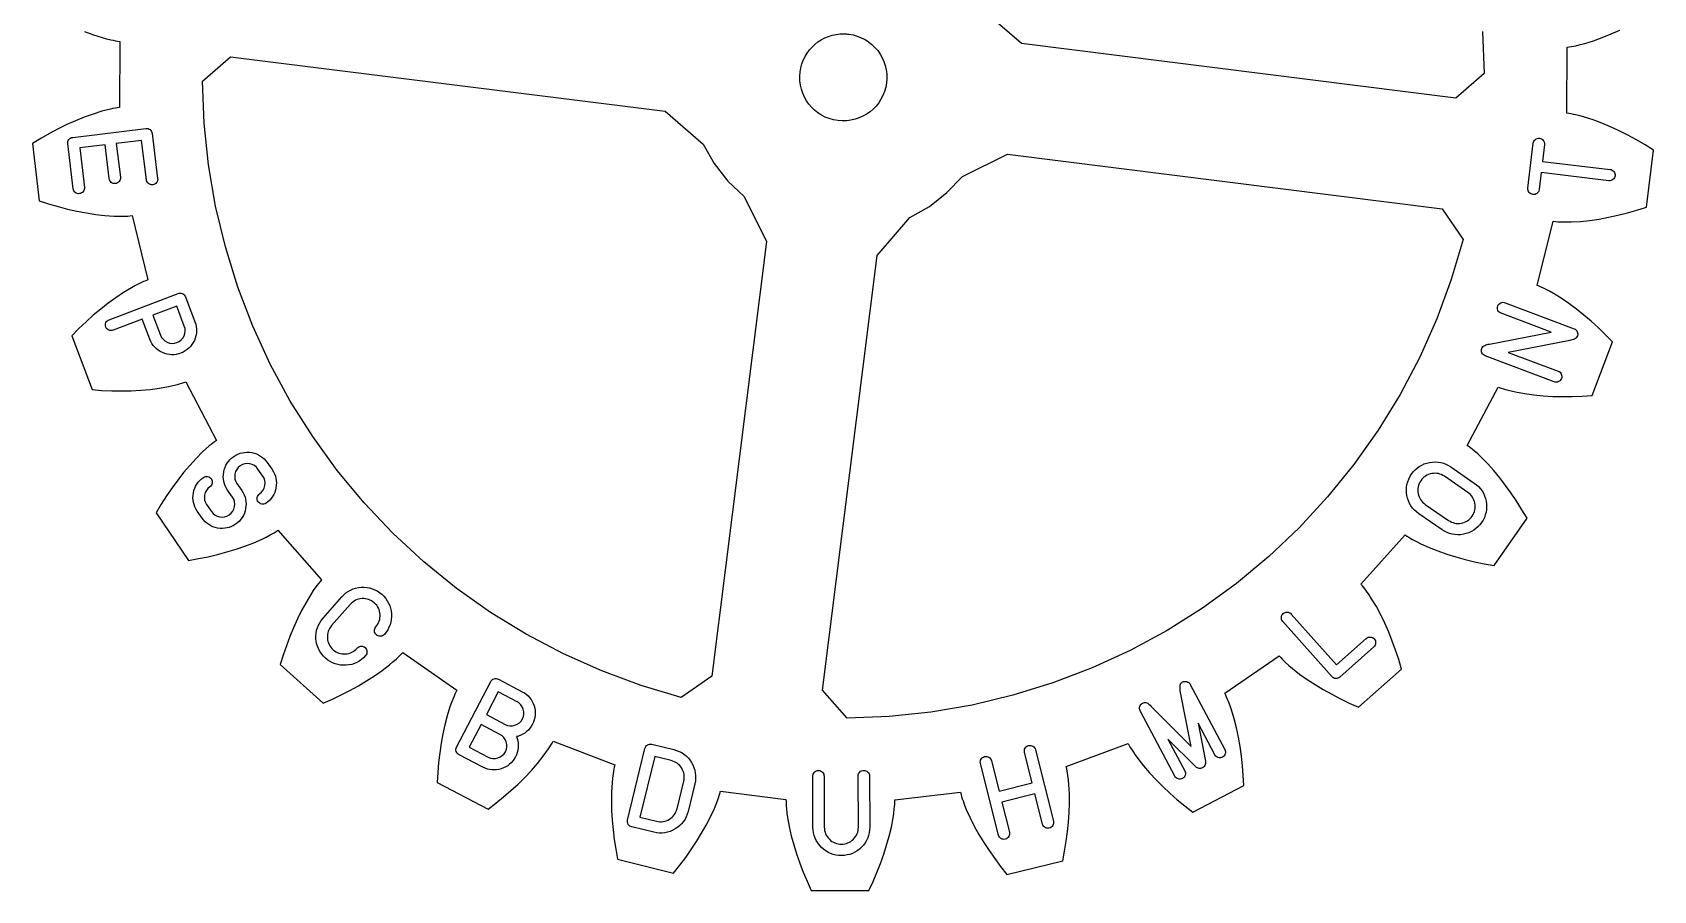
# Model space of a CAD drawing. Extents: x 6 to 255, y 30 to 363.
# Drawn here: x 171.8 to 254.9, y 279.6 to 323.5 of the extents above; entities that cross this region are included whole.
import ezdxf

# ---------------------------------------------------------------- set-up
doc = ezdxf.new("R2010")
doc.units = 0
doc.layers.add('Cut', color=7, linetype='CONTINUOUS')
doc.layers.add('Engrave', color=7, linetype='CONTINUOUS')

msp = doc.modelspace()

# ---------------------------------------------------------------- linework, layer by layer
at = {"layer": 'Cut', "color": 7}
for p, q in [((222.505455, 322.962722), (220.549168, 324.647526)), ((174.509243, 323.578764), (174.957051, 323.412808)), ((174.957051, 323.412808), (175.406664, 323.268952)), ((175.406664, 323.268952), (175.631695, 323.206267)), ((175.631695, 323.206267), (175.857629, 323.151249)), ((175.857629, 323.151249), (175.970821, 323.126897)), ((175.970821, 323.126897), (176.084013, 323.1048)), ((176.084013, 323.1048), (176.197656, 323.085405)), ((213.43339, 323.460127), (213.43339, 323.460136)), ((246.122494, 323.575128), (246.205472, 321.428533)), ((251.364596, 322.9664), (251.81511, 323.10665)), ((251.81511, 323.10665), (252.26427, 323.268998)), ((252.26427, 323.268998), (252.71208, 323.451638)), ((252.71208, 323.451638), (253.157634, 323.652317)), ((176.197656, 323.085405), (176.310848, 323.069612)), ((176.310848, 323.069612), (176.29732, 319.684217)), ((180.550371, 321.030343), (181.989851, 322.288533)), ((181.989851, 322.288533), (204.250389, 319.495704)), ((244.765991, 320.16989), (222.505455, 322.962722)), ((250.445076, 319.38889), (250.458607, 322.774735)), ((250.458607, 322.774735), (250.572251, 322.789628)), ((250.572251, 322.789628), (250.685894, 322.808123)), ((250.685894, 322.808123), (250.799086, 322.828857)), ((250.799086, 322.828857), (250.912279, 322.852757)), ((250.912279, 322.852757), (251.138662, 322.905971)), ((251.138662, 322.905971), (251.364596, 322.9664)), ((180.633799, 318.883298), (180.550371, 321.030343)), ((246.205472, 321.428533), (244.765991, 320.16989)), ((174.044298, 319.007303), (173.598294, 318.806623)), ((174.491655, 319.189492), (174.044298, 319.007303)), ((174.940817, 319.351838), (174.491655, 319.189492)), ((175.391331, 319.49209), (174.940817, 319.351838)), ((175.617264, 319.552517), (175.391331, 319.49209)), ((175.843649, 319.606184), (175.617264, 319.552517)), ((175.956841, 319.629634), (175.843649, 319.606184)), ((176.070484, 319.65083), (175.956841, 319.629634)), ((176.183676, 319.669324), (176.070484, 319.65083)), ((176.29732, 319.684217), (176.183676, 319.669324)), ((204.250389, 319.495704), (206.207126, 317.81135)), ((250.55872, 319.373097), (250.445076, 319.38889)), ((250.671911, 319.353702), (250.55872, 319.373097)), ((250.785102, 319.332067), (250.671911, 319.353702)), ((250.898296, 319.307262), (250.785102, 319.332067)), ((251.124228, 319.252245), (250.898296, 319.307262)), ((251.349712, 319.190012), (251.124228, 319.252245)), ((251.798873, 319.046153), (251.349712, 319.190012)), ((252.24668, 318.8802), (251.798873, 319.046153)), ((172.712598, 318.354304), (172.272907, 318.10402)), ((173.154544, 318.588355), (172.712598, 318.354304)), ((173.598294, 318.806623), (173.154544, 318.588355)), ((180.857026, 316.747075), (180.633799, 318.883298)), ((252.693137, 318.693949), (252.24668, 318.8802)), ((253.136886, 318.489663), (252.693137, 318.693949)), ((253.579283, 318.268238), (253.136886, 318.489663)), ((254.019425, 318.030581), (253.579283, 318.268238)), ((172.272907, 318.10402), (171.835471, 317.838852)), ((171.835471, 317.838852), (172.179557, 314.907579)), ((206.207126, 317.81135), (206.770831, 316.818325)), ((219.482634, 316.145481), (221.794282, 317.294542)), ((221.794282, 317.294542), (244.05482, 314.50171)), ((254.456861, 317.777138), (254.019425, 318.030581)), ((254.892041, 317.507913), (254.456861, 317.777138)), ((254.524956, 314.579344), (254.892041, 317.507913)), ((181.220053, 314.629344), (180.857026, 316.747075)), ((206.770831, 316.818325), (207.471631, 315.916845)), ((207.471631, 315.916845), (208.294191, 315.124949)), ((218.690289, 315.322921), (219.482634, 316.145481)), ((172.179557, 314.907579), (172.666148, 314.750643)), ((208.294191, 315.124949), (209.443249, 312.812852)), ((217.788809, 314.622123), (218.690289, 315.322921)), ((172.666148, 314.750643), (173.152289, 314.60904)), ((173.152289, 314.60904), (173.636174, 314.483671)), ((173.636174, 314.483671), (174.118707, 314.374537)), ((174.118707, 314.374537), (174.598534, 314.282089)), ((174.598534, 314.282089), (175.076556, 314.208582)), ((175.076556, 314.208582), (175.550972, 314.154467)), ((175.550972, 314.154467), (176.021779, 314.122449)), ((176.021779, 314.122449), (176.25583, 314.115684)), ((176.25583, 314.115684), (176.488077, 314.116607)), ((176.488077, 314.116607), (176.603975, 314.11977)), ((176.603975, 314.11977), (176.718971, 314.125173)), ((176.718971, 314.125173), (176.833516, 314.133739)), ((176.833516, 314.133739), (176.947611, 314.145469)), ((176.947611, 314.145469), (177.744916, 310.855228)), ((181.720173, 312.540022), (181.220053, 314.629344)), ((215.11143, 312.101679), (216.795784, 314.058416)), ((216.795784, 314.058416), (217.788809, 314.622123)), ((244.05482, 314.50171), (245.138939, 312.92649)), ((251.622545, 313.903799), (252.100567, 313.9737)), ((252.100567, 313.9737), (252.581746, 314.061636)), ((252.581746, 314.061636), (253.064731, 314.167164)), ((253.064731, 314.167164), (253.549968, 314.289374)), ((253.549968, 314.289374), (254.036562, 314.42692)), ((254.036562, 314.42692), (254.524956, 314.579344)), ((248.927576, 310.571605), (249.75059, 313.855534)), ((249.75059, 313.855534), (249.864684, 313.842904)), ((249.864684, 313.842904), (249.979228, 313.833437)), ((249.979228, 313.833437), (250.094675, 313.827134)), ((250.094675, 313.827134), (250.210122, 313.82307)), ((250.210122, 313.82307), (250.442819, 313.820368)), ((250.442819, 313.820368), (250.67642, 313.825333)), ((250.67642, 313.825333), (251.147679, 313.853742)), ((251.147679, 313.853742), (251.622545, 313.903799)), ((182.356484, 310.488131), (181.720173, 312.540022)), ((209.443249, 312.812852), (206.65042, 290.552316)), ((245.138939, 312.92649), (244.527882, 310.866933)), ((212.3186, 289.841143), (215.11143, 312.101679)), ((177.322813, 310.670783), (177.11582, 310.564804)), ((177.426986, 310.720838), (177.322813, 310.670783)), ((177.532061, 310.768642), (177.426986, 310.720838)), ((177.638037, 310.813288), (177.532061, 310.768642)), ((177.744916, 310.855228), (177.638037, 310.813288)), ((244.527882, 310.866933), (243.783338, 308.85202)), ((176.109717, 309.942473), (175.71873, 309.658365)), ((176.507017, 310.207641), (176.109717, 309.942473)), ((176.911082, 310.452064), (176.507017, 310.207641)), ((177.11582, 310.564804), (176.911082, 310.452064)), ((183.125379, 308.482238), (182.356484, 310.488131)), ((249.034005, 310.529215), (248.927576, 310.571605)), ((249.13953, 310.483217), (249.034005, 310.529215)), ((249.244155, 310.434512), (249.13953, 310.483217)), ((249.347877, 310.384004), (249.244155, 310.434512)), ((249.553967, 310.276222), (249.347877, 310.384004)), ((249.757804, 310.162128), (249.553967, 310.276222)), ((250.160063, 309.915), (249.757804, 310.162128)), ((250.555109, 309.646225), (250.160063, 309.915)), ((174.955246, 309.03919), (174.582298, 308.705927)), ((175.334057, 309.35712), (174.955246, 309.03919)), ((175.71873, 309.658365), (175.334057, 309.35712)), ((250.94384, 309.358961), (250.555109, 309.646225)), ((251.326259, 309.054559), (250.94384, 309.358961)), ((251.702364, 308.733471), (251.326259, 309.054559)), ((174.215212, 308.357783), (173.853989, 307.995658)), ((174.582298, 308.705927), (174.215212, 308.357783)), ((184.023701, 306.530912), (183.125379, 308.482238)), ((243.783338, 308.85202), (242.908917, 306.889873)), ((252.073058, 308.397051), (251.702364, 308.733471)), ((252.436986, 308.0462), (252.073058, 308.397051)), ((173.853989, 307.995658), (174.889405, 305.231693)), ((251.737538, 304.925974), (252.795505, 307.681369)), ((252.795505, 307.681369), (252.436986, 308.0462)), ((185.048294, 304.64227), (184.023701, 306.530912)), ((242.908917, 306.889873), (241.907773, 304.988603)), ((174.889405, 305.231693), (175.399897, 305.196066)), ((175.399897, 305.196066), (175.905429, 305.17487)), ((175.905429, 305.17487), (176.405549, 305.168567)), ((176.405549, 305.168567), (176.899807, 305.178033)), ((176.899807, 305.178033), (177.388202, 305.203739)), ((177.388202, 305.203739), (177.869382, 305.246131)), ((177.869382, 305.246131), (178.343346, 305.307461)), ((178.343346, 305.307461), (178.808291, 305.389086)), ((178.808291, 305.389086), (179.03693, 305.438692)), ((179.03693, 305.438692), (179.261962, 305.494612)), ((179.261962, 305.494612), (179.373801, 305.525727)), ((179.373801, 305.525727), (179.484288, 305.558648)), ((179.484288, 305.558648), (179.593872, 305.594275)), ((179.593872, 305.594275), (179.701653, 305.633058)), ((179.701653, 305.633058), (181.262893, 302.629179)), ((241.907773, 304.988603), (240.784418, 303.157684)), ((245.343757, 302.373914), (246.929351, 305.365615)), ((246.929351, 305.365615), (247.03668, 305.325931)), ((247.03668, 305.325931), (247.145814, 305.289404)), ((247.145814, 305.289404), (247.256299, 305.25513)), ((247.256299, 305.25513), (247.367237, 305.223562)), ((247.367237, 305.223562), (247.592719, 305.165839)), ((247.592719, 305.165839), (247.820907, 305.113977)), ((247.820907, 305.113977), (248.284951, 305.028745)), ((248.284951, 305.028745), (248.758014, 304.963806)), ((248.758014, 304.963806), (249.239192, 304.917357)), ((249.239192, 304.917357), (249.727136, 304.888045)), ((249.727136, 304.888045), (250.221395, 304.874976)), ((250.221395, 304.874976), (250.721514, 304.876823)), ((250.721514, 304.876823), (251.227048, 304.893956)), ((251.227048, 304.893956), (251.737538, 304.925974)), ((186.193745, 302.824882), (185.048294, 304.64227)), ((240.784418, 303.157684), (239.543814, 301.403882)), ((180.897161, 302.34913), (180.721735, 302.196705)), ((180.986903, 302.422637), (180.897161, 302.34913)), ((181.077096, 302.493889), (180.986903, 302.422637)), ((181.169093, 302.562887), (181.077096, 302.493889)), ((181.262893, 302.629179), (181.169093, 302.562887)), ((187.455545, 301.08641), (186.193745, 302.824882)), ((245.437107, 302.307171), (245.343757, 302.373914)), ((180.216203, 301.704249), (179.893763, 301.352046)), ((180.549918, 302.037965), (180.216203, 301.704249)), ((180.721735, 302.196705), (180.549918, 302.037965)), ((245.528652, 302.237273), (245.437107, 302.307171)), ((245.618394, 302.165118), (245.528652, 302.237273)), ((245.707235, 302.090708), (245.618394, 302.165118)), ((245.881758, 301.93693), (245.707235, 302.090708)), ((246.052223, 301.777288), (245.881758, 301.93693)), ((246.38323, 301.440868), (246.052223, 301.777288)), ((179.582146, 300.982255), (179.280902, 300.597581)), ((179.893763, 301.352046), (179.582146, 300.982255)), ((188.828733, 299.434074), (187.455545, 301.08641)), ((239.543814, 301.403882), (238.190918, 299.734862)), ((246.702965, 301.085958), (246.38323, 301.440868)), ((247.011424, 300.713912), (246.702965, 301.085958)), ((247.309963, 300.326534), (247.011424, 300.713912)), ((178.989127, 300.198028), (178.706372, 299.785395)), ((179.280902, 300.597581), (178.989127, 300.198028)), ((247.59813, 299.925173), (247.309963, 300.326534)), ((247.877729, 299.509836), (247.59813, 299.925173)), ((178.433538, 299.359684), (178.169724, 298.921345)), ((178.706372, 299.785395), (178.433538, 299.359684)), ((190.306546, 297.875088), (188.828733, 299.434074)), ((238.190918, 299.734862), (236.732045, 298.157837)), ((248.146954, 299.081869), (247.877729, 299.509836)), ((248.407612, 298.641727), (248.146954, 299.081869)), ((178.169724, 298.921345), (179.83649, 296.485682)), ((246.721455, 296.219595), (248.407612, 298.641727)), ((182.726274, 297.213088), (183.171377, 297.385809)), ((183.171377, 297.385809), (183.603401, 297.576116)), ((183.603401, 297.576116), (183.813551, 297.678936)), ((183.813551, 297.678936), (184.019191, 297.787617)), ((184.019191, 297.787617), (184.119756, 297.843988)), ((184.119756, 297.843988), (184.21942, 297.902614)), ((184.21942, 297.902614), (184.316828, 297.963494)), ((184.316828, 297.963494), (184.412432, 298.027064)), ((184.412432, 298.027064), (186.647415, 295.484072)), ((191.88357, 296.416216), (190.306546, 297.875088)), ((236.732045, 298.157837), (235.173059, 296.680025)), ((239.90241, 295.271667), (242.157687, 297.797071)), ((242.157687, 297.797071), (242.252841, 297.732582)), ((242.252841, 297.732582), (242.349798, 297.671252)), ((242.349798, 297.671252), (242.448561, 297.612175)), ((242.448561, 297.612175), (242.549124, 297.554452)), ((242.549124, 297.554452), (242.753863, 297.444415)), ((242.753863, 297.444415), (242.963111, 297.339792)), ((179.83649, 296.485682), (180.340218, 296.57317)), ((180.340218, 296.57317), (180.83628, 296.673734)), ((180.83628, 296.673734), (181.323322, 296.787378)), ((181.323322, 296.787378), (181.800894, 296.914549)), ((181.800894, 296.914549), (182.269447, 297.056605)), ((182.269447, 297.056605), (182.726274, 297.213088)), ((235.173059, 296.680025), (233.520723, 295.306835)), ((242.963111, 297.339792), (243.393784, 297.145878)), ((243.393784, 297.145878), (243.837532, 296.969548)), ((243.837532, 296.969548), (244.293458, 296.809456)), ((244.293458, 296.809456), (244.760206, 296.664246)), ((244.760206, 296.664246), (245.236877, 296.533015)), ((245.236877, 296.533015), (245.723018, 296.415312)), ((193.552592, 295.063772), (191.88357, 296.416216)), ((245.723018, 296.415312), (246.218177, 296.310689)), ((246.218177, 296.310689), (246.721455, 296.219595)), ((186.225311, 294.934345), (186.096786, 294.739078)), ((186.359248, 295.124653), (186.225311, 294.934345)), ((186.428697, 295.217101), (186.359248, 295.124653)), ((186.499498, 295.308195), (186.428697, 295.217101)), ((186.572554, 295.397487), (186.499498, 295.308195)), ((186.647415, 295.484072), (186.572554, 295.397487)), ((195.306394, 293.823166), (193.552592, 295.063772)), ((233.520723, 295.306835), (231.782252, 294.045036)), ((239.977271, 295.184631), (239.90241, 295.271667)), ((240.048975, 295.094887), (239.977271, 295.184631)), ((240.119324, 295.003342), (240.048975, 295.094887)), ((240.187872, 294.909992), (240.119324, 295.003342)), ((240.320456, 294.719234), (240.187872, 294.909992)), ((185.852363, 294.335464), (185.623724, 293.916065)), ((186.096786, 294.739078), (185.852363, 294.335464)), ((231.782252, 294.045036), (229.964864, 292.899585)), ((240.447627, 294.523064), (240.320456, 294.719234)), ((240.688893, 294.117196), (240.447627, 294.523064)), ((240.913925, 293.695994), (240.688893, 294.117196)), ((185.409515, 293.482689), (185.209287, 293.037135)), ((185.623724, 293.916065), (185.409515, 293.482689)), ((197.137313, 292.69936), (195.306394, 293.823166)), ((241.124526, 293.261265), (240.913925, 293.695994)), ((241.321598, 292.813455), (241.124526, 293.261265)), ((185.021234, 292.579406), (184.84626, 292.110855)), ((185.209287, 293.037135), (185.021234, 292.579406)), ((199.03813, 291.698219), (197.137313, 292.69936)), ((229.964864, 292.899585), (228.076221, 291.875442)), ((241.505591, 292.354825), (241.321598, 292.813455)), ((184.68301, 291.63238), (184.531486, 291.143986)), ((184.84626, 292.110855), (184.68301, 291.63238)), ((190.5663, 291.521891), (190.649278, 291.602614)), ((190.649278, 291.602614), (190.72955, 291.68469)), ((190.72955, 291.68469), (190.807116, 291.769472)), ((190.807116, 291.769472), (193.585511, 289.835283)), ((201.00073, 290.823798), (199.03813, 291.698219)), ((228.076221, 291.875442), (226.124896, 290.976671)), ((232.920118, 289.678348), (235.713847, 291.590439)), ((235.713847, 291.590439), (235.790511, 291.505657)), ((241.676958, 291.884468), (241.505591, 292.354825)), ((241.836598, 291.40464), (241.676958, 291.884468)), ((184.531486, 291.143986), (186.732646, 289.177776)), ((189.364478, 290.575316), (189.755465, 290.849502)), ((189.755465, 290.849502), (190.129315, 291.13812)), ((190.129315, 291.13812), (190.308348, 291.288294)), ((190.308348, 291.288294), (190.482421, 291.442522)), ((190.482421, 291.442522), (190.5663, 291.521891)), ((203.015641, 290.079254), (201.00073, 290.823798)), ((226.124896, 290.976671), (224.119003, 290.207776)), ((235.790511, 291.505657), (235.870331, 291.422228)), ((235.870331, 291.422228), (235.951957, 291.341055)), ((235.951957, 291.341055), (236.035836, 291.261235)), ((236.035836, 291.261235), (236.208104, 291.105202)), ((236.208104, 291.105202), (236.386236, 290.953677)), ((236.386236, 290.953677), (236.75783, 290.662354)), ((239.767119, 288.966724), (241.984066, 290.914893)), ((241.984066, 290.914893), (241.836598, 291.40464)), ((188.104031, 289.826263), (188.537408, 290.064373)), ((188.537408, 290.064373), (188.958159, 290.313757)), ((188.958159, 290.313757), (189.364478, 290.575316)), ((205.075198, 289.468195), (203.015641, 290.079254)), ((206.65042, 290.552316), (205.075198, 289.468195)), ((224.119003, 290.207776), (222.067111, 289.571914)), ((236.75783, 290.662354), (237.146561, 290.385461)), ((237.146561, 290.385461), (237.551079, 290.120743)), ((237.551079, 290.120743), (237.969122, 289.867302)), ((186.732646, 289.177776), (187.201199, 289.383418)), ((187.201199, 289.383418), (187.658477, 289.599428)), ((187.658477, 289.599428), (188.104031, 289.826263)), ((193.307266, 289.200775), (193.228798, 288.980252)), ((193.392047, 289.416788), (193.307266, 289.200775)), ((193.436693, 289.523666), (193.392047, 289.416788)), ((193.484044, 289.629192), (193.436693, 289.523666)), ((193.533199, 289.732914), (193.484044, 289.629192)), ((193.585511, 289.835283), (193.533199, 289.732914)), ((213.576793, 288.401661), (212.3186, 289.841143)), ((219.97779, 289.071343), (217.860509, 288.708318)), ((222.067111, 289.571914), (219.97779, 289.071343)), ((232.971527, 289.575979), (232.920118, 289.678348)), ((233.019782, 289.471806), (232.971527, 289.575979)), ((233.06578, 289.365828), (233.019782, 289.471806)), ((233.109973, 289.25895), (233.06578, 289.365828)), ((233.192952, 289.041586), (233.109973, 289.25895)), ((233.269616, 288.820613), (233.192952, 289.041586)), ((237.969122, 289.867302), (238.400697, 289.626036)), ((238.400697, 289.626036), (238.844896, 289.395592)), ((238.844896, 289.395592), (239.300371, 289.175972)), ((239.300371, 289.175972), (239.767119, 288.966724)), ((193.088097, 288.529739), (192.966787, 288.067951)), ((193.228798, 288.980252), (193.088097, 288.529739)), ((215.723838, 288.48509), (213.576793, 288.401661)), ((217.860509, 288.708318), (215.723838, 288.48509)), ((233.406709, 288.369197), (233.269616, 288.820613)), ((233.52441, 287.906506), (233.406709, 288.369197)), ((192.862614, 287.595791), (192.774676, 287.115062)), ((192.966787, 288.067951), (192.862614, 287.595791)), ((233.624975, 287.433443), (233.52441, 287.906506)), ((233.709307, 286.952264), (233.624975, 287.433443)), ((192.701619, 286.625765), (192.643445, 286.129251)), ((192.774676, 287.115062), (192.701619, 286.625765)), ((198.006321, 286.448535), (198.144318, 286.637489)), ((198.144318, 286.637489), (198.275999, 286.828697)), ((198.275999, 286.828697), (198.338682, 286.926107)), ((198.338682, 286.926107), (198.400014, 287.023964)), ((198.400014, 287.023964), (198.458188, 287.123177)), ((198.458188, 287.123177), (198.513206, 287.223743)), ((198.513206, 287.223743), (201.673569, 286.010646)), ((224.801394, 285.918654), (227.971679, 287.106495)), ((227.971679, 287.106495), (228.025793, 287.005479)), ((228.025793, 287.005479), (228.083517, 286.905816)), ((228.083517, 286.905816), (228.143496, 286.807504)), ((228.143496, 286.807504), (228.205729, 286.709646)), ((228.205729, 286.709646), (228.335607, 286.517083)), ((233.778303, 286.462064), (233.709307, 286.952264)), ((192.643445, 286.129251), (192.599701, 285.625072)), ((197.066058, 285.368022), (197.397968, 285.719323)), ((197.397968, 285.719323), (197.712291, 286.079194)), ((197.712291, 286.079194), (198.006321, 286.448535)), ((201.624416, 285.786517), (201.60412, 285.672873)), ((201.647413, 285.899258), (201.624416, 285.786517)), ((201.673569, 286.010646), (201.647413, 285.899258)), ((224.826647, 285.806814), (224.801394, 285.918654)), ((224.848743, 285.694073), (224.826647, 285.806814)), ((228.335607, 286.517083), (228.4727, 286.327228)), ((228.4727, 286.327228), (228.763571, 285.955631)), ((228.763571, 285.955631), (229.074288, 285.593056)), ((233.83242, 285.965102), (233.778303, 286.462064)), ((233.872103, 285.460921), (233.83242, 285.965102)), ((192.599701, 285.625072), (192.569486, 285.114579)), ((192.569486, 285.114579), (195.177418, 283.732373)), ((196.353985, 284.690673), (196.717913, 285.02529)), ((196.717913, 285.02529), (197.066058, 285.368022)), ((201.531961, 285.095188), (201.503549, 284.624381)), ((201.555411, 285.328338), (201.531961, 285.095188)), ((201.585626, 285.558329), (201.555411, 285.328338)), ((201.60412, 285.672873), (201.585626, 285.558329)), ((224.868577, 285.579979), (224.848743, 285.694073)), ((224.885709, 285.465885), (224.868577, 285.579979)), ((224.914571, 285.234991), (224.885709, 285.465885)), ((224.935767, 285.002293), (224.914571, 285.234991)), ((224.96102, 284.531034), (224.935767, 285.002293)), ((229.074288, 285.593056), (229.403492, 285.239499)), ((229.403492, 285.239499), (229.749383, 284.893608)), ((229.749383, 284.893608), (230.111055, 284.555836)), ((231.279506, 283.588516), (233.898261, 284.949978)), ((233.898261, 284.949978), (233.872103, 285.460921)), ((195.582836, 284.04399), (195.975626, 284.363273)), ((195.975626, 284.363273), (196.353985, 284.690673)), ((201.503549, 284.624381), (201.495884, 284.146809)), ((201.495884, 284.146809), (201.507613, 283.663374)), ((206.865529, 283.997087), (206.947155, 284.214453)), ((206.947155, 284.214453), (206.985486, 284.323585)), ((206.985486, 284.323585), (207.020663, 284.433622)), ((207.020663, 284.433622), (207.053581, 284.543657)), ((207.053581, 284.543657), (207.083346, 284.654595)), ((207.083346, 284.654595), (210.442135, 284.23294)), ((210.442135, 284.23294), (210.44352, 284.118396)), ((210.44352, 284.118396), (210.448022, 284.003399)), ((216.011569, 283.981308), (216.016971, 284.096305)), ((216.016971, 284.096305), (216.018819, 284.21085)), ((216.018819, 284.21085), (219.381214, 284.605445)), ((219.381214, 284.605445), (219.410076, 284.494507)), ((219.410076, 284.494507), (219.442094, 284.38402)), ((219.442094, 284.38402), (219.476368, 284.273985)), ((219.476368, 284.273985), (219.513798, 284.1644)), ((219.513798, 284.1644), (219.593618, 283.946134)), ((224.964622, 284.053462), (224.96102, 284.531034)), ((230.111055, 284.555836), (230.486711, 284.226181)), ((230.486711, 284.226181), (230.876344, 283.90374)), ((195.177418, 283.732373), (195.582836, 284.04399)), ((201.507613, 283.663374), (201.537378, 283.17543)), ((206.360899, 282.926946), (206.579618, 283.351756)), ((206.579618, 283.351756), (206.776238, 283.780624)), ((206.776238, 283.780624), (206.865529, 283.997087)), ((210.448022, 284.003399), (210.455688, 283.888404)), ((210.455688, 283.888404), (210.465155, 283.772957)), ((210.465155, 283.772957), (210.49086, 283.542063)), ((210.49086, 283.542063), (210.523781, 283.310266)), ((210.523781, 283.310266), (210.608563, 282.846225)), ((215.841561, 282.825485), (215.92995, 283.288626)), ((215.92995, 283.288626), (215.965126, 283.520423)), ((215.965126, 283.520423), (215.992635, 283.750865)), ((215.992635, 283.750865), (216.003002, 283.866312)), ((216.003002, 283.866312), (216.011569, 283.981308)), ((219.593618, 283.946134), (219.681106, 283.729218)), ((219.681106, 283.729218), (219.87502, 283.298547)), ((219.87502, 283.298547), (220.09013, 282.872386)), ((224.915457, 283.082533), (224.948828, 283.570027)), ((224.948828, 283.570027), (224.964622, 284.053462)), ((230.876344, 283.90374), (231.279506, 283.588516)), ((201.537378, 283.17543), (201.583826, 282.682974)), ((201.583826, 282.682974), (201.646059, 282.186915)), ((205.865739, 282.090407), (206.122339, 282.506647)), ((206.122339, 282.506647), (206.360899, 282.926946)), ((210.608563, 282.846225), (210.715442, 282.380827)), ((215.731073, 282.36054), (215.841561, 282.825485)), ((220.09013, 282.872386), (220.325084, 282.449831)), ((220.325084, 282.449831), (220.578074, 282.031786)), ((224.798657, 282.094921), (224.864949, 282.59053)), ((224.864949, 282.59053), (224.915457, 283.082533)), ((201.646059, 282.186915), (201.724076, 281.687244)), ((201.724076, 281.687244), (201.816976, 281.183968)), ((205.303387, 281.270101), (205.592905, 281.678224)), ((205.592905, 281.678224), (205.865739, 282.090407)), ((210.715442, 282.380827), (210.842613, 281.91453)), ((210.842613, 281.91453), (210.988275, 281.44778)), ((215.450574, 281.429748), (215.600295, 281.895596)), ((215.600295, 281.895596), (215.731073, 282.36054)), ((220.578074, 282.031786), (220.848202, 281.617349)), ((220.848202, 281.617349), (221.134116, 281.206972)), ((224.619624, 281.093327), (224.716581, 281.595702)), ((224.716581, 281.595702), (224.798657, 282.094921)), ((201.816976, 281.183968), (204.679701, 280.466481)), ((204.679701, 280.466481), (204.998986, 280.866036)), ((204.998986, 280.866036), (205.303387, 281.270101)), ((210.988275, 281.44778), (211.151074, 280.980582)), ((211.151074, 280.980582), (211.330557, 280.513831)), ((215.101076, 280.498506), (215.284169, 280.964351)), ((215.284169, 280.964351), (215.450574, 281.429748)), ((221.134116, 281.206972), (221.435359, 280.800651)), ((221.435359, 280.800651), (221.751485, 280.39839)), ((221.751485, 280.39839), (224.619624, 281.093327)), ((211.330557, 280.513831), (211.525824, 280.047084)), ((211.525824, 280.047084), (211.736425, 279.580786)), ((214.687993, 279.569518), (214.9022, 280.034012)), ((214.9022, 280.034012), (215.101076, 280.498506)), ((211.736425, 279.580786), (214.687993, 279.569518))]:
    msp.add_line(p, q, dxfattribs=at)
for points in [[(211.163684, 321.506998), (211.306401, 322.644316), (212.287506, 323.488577), (213.43339, 323.460127)], [(213.43339, 323.460136), (213.50773, 323.458279), (213.581931, 323.452708), (213.655716, 323.443442)], [(213.655716, 323.443442), (214.878581, 323.289978), (215.745534, 322.174286), (215.592159, 320.951409)], [(213.100126, 319.014965), (211.877261, 319.168431), (211.01031, 320.284122), (211.163684, 321.506998)], [(215.592159, 320.951409), (215.438695, 319.728543), (214.323003, 318.861591), (213.100126, 319.014965)]]:
    msp.add_open_spline(points, degree=3, dxfattribs=at)
at = {"layer": 'Engrave', "color": 5}
for p, q in [((173.898104, 318.157453), (177.6497, 318.610396)), ((177.973127, 318.356653), (178.25186, 316.047981)), ((173.923097, 315.525354), (173.644361, 317.834027)), ((175.555002, 317.771916), (174.256371, 317.615126)), ((174.256371, 317.615126), (174.500264, 315.595035)), ((175.764052, 316.040408), (175.555002, 317.771916)), ((177.4308, 317.998386), (176.132169, 317.841599)), ((176.132169, 317.841599), (176.341222, 316.110094)), ((177.674693, 315.978297), (177.4308, 317.998386)), ((248.449816, 315.550305), (248.723737, 317.859556)), ((249.301047, 317.791074), (249.198325, 316.925106)), ((249.198325, 316.925106), (249.19832, 316.925103)), ((249.19832, 316.925103), (252.662195, 316.514224)), ((249.129838, 316.347791), (249.027119, 315.481823)), ((252.593713, 315.936909), (249.129838, 316.347791)), ((175.7636, 308.815878), (179.296319, 310.157334)), ((179.671257, 309.98876), (180.161403, 308.697961)), ((179.23094, 309.51064), (178.008102, 309.046222)), ((178.008102, 309.046222), (178.395069, 308.027171)), ((179.617907, 308.491592), (179.23094, 309.51064)), ((249.639619, 308.179045), (247.079748, 309.142853)), ((247.284599, 309.686934), (250.821081, 308.355427)), ((177.464582, 308.83991), (175.969961, 308.272387)), ((177.851546, 307.820862), (177.464582, 308.83991)), ((179.617944, 308.49151), (179.617907, 308.491592)), ((246.48569, 307.565037), (249.639619, 308.179045)), ((177.851543, 307.82086), (177.851546, 307.820862)), ((246.244059, 307.500727), (246.244051, 307.500717)), ((250.595749, 307.756942), (247.441823, 307.142936)), ((249.79685, 305.63506), (246.260366, 306.966568)), ((247.441823, 307.142936), (250.00169, 306.179128)), ((183.639068, 300.802443), (183.391309, 301.161228)), ((183.869695, 301.491574), (184.117453, 301.132786)), ((245.376237, 299.96968), (244.178576, 300.793077)), ((244.507935, 301.272142), (245.705595, 300.448745)), ((182.084321, 299.728822), (181.836562, 300.087608)), ((182.314945, 300.417956), (182.562703, 300.059165)), ((180.529571, 298.655201), (180.281812, 299.013987)), ((180.760198, 299.344332), (181.007956, 298.985544)), ((183.802869, 299.414238), (183.802869, 299.414238)), ((243.190503, 299.355884), (244.388163, 298.53249)), ((244.058805, 298.053425), (242.861144, 298.876819)), ((186.725041, 293.524666), (187.685119, 294.61582)), ((188.121581, 294.231788), (187.161503, 293.140633)), ((238.409879, 290.530789), (235.894417, 293.350731)), ((236.328262, 293.737729), (236.328246, 293.737721)), ((236.328246, 293.737721), (238.650211, 291.134698)), ((238.650211, 291.134698), (240.168641, 292.489179)), ((188.470891, 291.98854), (188.470891, 291.988542)), ((240.555645, 292.055344), (238.820295, 290.507368)), ((193.5681, 286.921941), (195.314829, 290.272846)), ((195.706955, 290.396243), (196.931325, 289.758015)), ((231.156343, 290.134842), (232.928252, 286.797185)), ((231.156428, 290.134832), (231.156343, 290.134842)), ((195.696001, 289.746357), (195.091362, 288.586429)), ((196.662606, 289.242493), (195.696001, 289.746357)), ((196.662606, 289.242493), (196.662606, 289.242493)), ((231.197546, 286.957787), (230.64452, 289.79725)), ((195.091362, 288.586429), (196.057969, 288.082565)), ((230.36091, 285.434178), (228.589003, 288.771839)), ((229.15541, 289.006707), (231.197546, 286.957787)), ((194.822635, 288.070905), (194.217999, 286.910977)), ((195.789243, 287.56704), (194.822635, 288.070905)), ((195.789243, 287.56704), (195.789243, 287.56704)), ((232.414754, 286.524571), (231.551969, 288.149753)), ((231.551969, 288.149753), (231.928527, 286.200621)), ((194.217999, 286.910977), (195.184606, 286.407112)), ((202.32911, 283.181722), (203.218923, 286.854305)), ((203.569874, 287.068364), (204.699901, 286.794576)), ((223.052052, 285.093527), (222.663385, 286.644303)), ((223.227304, 286.785635), (224.145972, 283.120164)), ((231.415156, 285.92802), (230.011626, 287.33195)), ((230.011626, 287.33195), (230.874408, 285.706768)), ((194.915877, 285.891587), (193.69151, 286.529815)), ((194.915866, 285.891585), (194.915877, 285.891587)), ((203.715487, 286.434904), (202.96257, 283.327335)), ((204.563006, 286.229563), (203.715487, 286.434904)), ((221.326379, 282.413496), (220.407711, 286.078968)), ((220.971631, 286.220303), (221.360296, 284.669524)), ((231.420289, 285.930746), (231.415156, 285.92802)), ((231.928527, 286.200621), (231.923394, 286.197895)), ((204.862951, 283.764173), (205.205184, 285.176704)), ((205.770196, 285.039809), (205.427963, 283.627278)), ((211.814568, 285.427725), (211.81455, 285.42772)), ((211.825548, 282.811628), (211.814568, 285.427725)), ((212.395916, 285.430159), (212.406896, 282.814062)), ((214.150958, 282.821375), (214.139978, 285.43747)), ((214.721342, 285.439912), (214.732322, 282.823815)), ((221.360296, 284.669524), (223.052052, 285.093527)), ((223.193387, 284.529607), (221.501631, 284.105607)), ((221.501631, 284.105607), (221.890298, 282.554832)), ((223.582052, 282.978832), (223.193387, 284.529607)), ((202.96257, 283.327335), (203.810089, 283.121995)), ((203.673196, 282.556983), (202.543171, 282.830768))]:
    msp.add_line(p, q, dxfattribs=at)
for points in [[(173.703313, 318.049024), (173.754295, 318.111787), (173.819225, 318.14793), (173.898104, 318.157453)], [(177.6497, 318.610396), (177.72858, 318.619921), (177.799284, 318.600154), (177.861814, 318.551095)], [(177.861814, 318.551095), (177.926498, 318.500348), (177.963602, 318.435534), (177.973127, 318.356653)], [(248.834301, 318.051342), (248.896956, 318.102454), (248.967733, 318.123331), (249.046632, 318.113972)], [(249.046632, 318.113972), (249.125532, 318.104605), (249.190424, 318.067636), (249.241307, 318.003064)], [(173.644361, 317.834027), (173.634836, 317.912906), (173.654487, 317.984572), (173.703313, 318.049024)], [(248.723737, 317.859556), (248.733103, 317.938455), (248.769958, 318.002384), (248.834301, 318.051342)], [(249.241307, 318.003064), (249.290495, 317.940638), (249.310408, 317.869975), (249.301047, 317.791074)], [(252.662195, 316.514224), (252.741095, 316.504858), (252.805987, 316.467888), (252.85687, 316.403316)], [(175.872132, 315.848503), (175.809602, 315.897561), (175.773575, 315.961529), (175.764052, 316.040408)], [(176.087479, 315.786668), (176.008599, 315.777143), (175.936817, 315.797754), (175.872132, 315.848503)], [(176.279034, 315.897631), (176.23021, 315.833179), (176.166358, 315.796191), (176.087479, 315.786668)], [(176.341222, 316.110094), (176.350747, 316.031213), (176.330018, 315.960392), (176.279034, 315.897631)], [(177.78277, 315.786392), (177.720242, 315.83545), (177.684216, 315.899418), (177.674693, 315.978297)], [(177.998117, 315.724554), (177.919238, 315.715029), (177.847455, 315.735642), (177.78277, 315.786392)], [(178.189675, 315.83552), (178.140851, 315.771066), (178.076998, 315.734077), (177.998117, 315.724554)], [(178.25186, 316.047981), (178.261385, 315.969101), (178.240657, 315.898281), (178.189675, 315.83552)], [(252.808589, 315.99631), (252.744237, 315.947352), (252.672611, 315.927551), (252.593713, 315.936909)], [(252.91661, 316.191327), (252.907244, 316.112426), (252.871237, 316.047421), (252.808589, 315.99631)], [(252.85687, 316.403316), (252.906056, 316.340888), (252.925969, 316.270225), (252.91661, 316.191327)], [(174.031174, 315.33345), (173.968646, 315.382505), (173.93262, 315.446473), (173.923097, 315.525354)], [(174.246524, 315.271611), (174.167644, 315.262086), (174.095861, 315.282699), (174.031174, 315.33345)], [(174.438079, 315.382575), (174.389255, 315.318122), (174.325403, 315.281134), (174.246524, 315.271611)], [(174.500264, 315.595035), (174.509789, 315.516158), (174.489061, 315.445337), (174.438079, 315.382575)], [(248.512094, 315.335085), (248.461209, 315.399664), (248.44045, 315.471404), (248.449816, 315.550305)], [(248.704221, 315.227405), (248.625322, 315.236771), (248.56128, 315.272664), (248.512094, 315.335085)], [(248.919097, 315.286806), (248.854745, 315.237846), (248.78312, 315.218045), (248.704221, 315.227405)], [(249.027119, 315.481823), (249.017752, 315.402922), (248.981745, 315.337917), (248.919097, 315.286806)], [(179.296319, 310.157334), (179.370598, 310.185539), (179.443981, 310.183343), (179.516468, 310.150746)], [(179.516468, 310.150746), (179.591456, 310.117035), (179.643053, 310.063039), (179.671257, 309.98876)], [(246.919027, 309.293441), (246.885102, 309.368332), (246.882139, 309.442956), (246.910137, 309.517313)], [(246.910137, 309.517313), (246.938134, 309.591669), (246.989236, 309.644903), (247.063445, 309.677012)], [(247.079748, 309.142853), (247.005392, 309.170848), (246.951818, 309.221044), (246.919027, 309.293441)], [(247.063445, 309.677012), (247.136524, 309.711618), (247.210243, 309.714925), (247.284599, 309.686934)], [(175.595026, 308.440943), (175.566821, 308.515218), (175.568673, 308.589506), (175.600582, 308.663806)], [(175.746066, 308.280642), (175.673577, 308.31323), (175.62323, 308.366663), (175.595026, 308.440943)], [(175.600582, 308.663806), (175.634983, 308.736983), (175.689322, 308.787674), (175.7636, 308.815878)], [(175.969961, 308.272387), (175.895684, 308.244183), (175.821052, 308.246934), (175.746066, 308.280642)], [(179.602651, 307.991326), (179.676817, 308.156297), (179.681915, 308.323025), (179.617944, 308.49151)], [(180.161403, 308.697961), (180.282482, 308.379112), (180.272442, 308.064369), (180.131283, 307.753732)], [(250.821081, 308.355427), (250.895438, 308.32743), (250.949577, 308.275985), (250.983498, 308.201092)], [(250.983498, 308.201092), (251.016298, 308.128699), (251.018697, 308.055323), (250.990695, 307.980964)], [(178.498076, 307.13357), (178.188129, 307.272912), (177.972618, 307.502009), (177.851543, 307.82086)], [(178.395069, 308.027171), (178.459048, 307.858688), (178.573523, 307.737363), (178.738492, 307.663195)], [(178.738492, 307.663195), (178.903464, 307.589028), (179.070192, 307.583931), (179.238677, 307.647902)], [(179.238677, 307.647902), (179.407165, 307.711864), (179.52849, 307.826338), (179.602651, 307.991326)], [(180.131283, 307.753732), (179.992627, 307.441972), (179.763874, 307.225554), (179.445023, 307.104479)], [(246.099642, 307.117155), (246.065719, 307.192048), (246.062755, 307.266673), (246.090752, 307.34103)], [(246.090752, 307.34103), (246.118748, 307.415387), (246.169851, 307.468619), (246.244059, 307.500727)], [(246.244051, 307.500717), (246.317129, 307.535322), (246.397675, 307.556762), (246.48569, 307.565037)], [(250.839083, 307.817521), (250.764873, 307.785411), (250.683761, 307.765218), (250.595749, 307.756942)], [(250.990695, 307.980964), (250.962698, 307.906608), (250.912161, 307.852126), (250.839083, 307.817521)], [(179.445023, 307.104479), (179.126149, 306.983466), (178.8105, 306.993163), (178.498076, 307.13357)], [(246.260366, 306.966568), (246.186009, 306.994564), (246.132434, 307.04476), (246.099642, 307.117155)], [(250.00169, 306.179128), (250.076049, 306.151133), (250.130189, 306.09969), (250.16411, 306.024797)], [(250.171307, 305.804666), (250.143312, 305.730309), (250.092776, 305.675829), (250.019698, 305.641225)], [(250.16411, 306.024797), (250.19691, 305.952403), (250.199308, 305.879026), (250.171307, 305.804666)], [(250.019698, 305.641225), (249.945487, 305.609115), (249.871205, 305.60706), (249.79685, 305.63506)], [(181.635992, 301.01239), (181.698776, 301.347767), (181.870493, 301.612356), (182.151144, 301.806158)], [(182.151144, 301.806158), (182.431796, 301.99996), (182.73926, 302.066267), (183.073534, 302.005077)], [(183.073534, 302.005077), (183.410506, 301.943394), (183.675893, 301.772226), (183.869695, 301.491574)], [(242.486878, 300.897875), (242.714136, 301.22843), (243.02528, 301.429587), (243.42031, 301.501345)], [(243.42031, 301.501345), (243.814839, 301.575799), (244.17738, 301.499398), (244.507935, 301.272142)], [(180.081242, 299.938771), (180.144026, 300.274145), (180.315744, 300.538734), (180.596397, 300.732537)], [(180.596397, 300.732537), (180.661775, 300.777684), (180.733553, 300.793102), (180.81173, 300.778792)], [(180.81173, 300.778792), (180.892603, 300.763993), (180.955614, 300.723901), (181.000762, 300.658517)], [(181.836562, 300.087608), (181.64276, 300.36826), (181.575904, 300.676521), (181.635992, 301.01239)], [(182.210188, 300.907284), (182.17762, 300.729362), (182.212539, 300.566253), (182.314945, 300.417956)], [(182.481489, 301.327773), (182.33319, 301.225367), (182.242757, 301.085204), (182.210188, 300.907284)], [(182.97082, 301.43253), (182.792899, 301.4651), (182.629788, 301.430181), (182.481489, 301.327773)], [(183.391309, 301.161228), (183.288903, 301.309529), (183.14874, 301.399963), (182.97082, 301.43253)], [(183.743827, 300.313112), (183.776396, 300.491034), (183.741476, 300.654144), (183.639068, 300.802443)], [(184.117453, 301.132786), (184.311255, 300.852133), (184.376764, 300.54412), (184.31398, 300.208744)], [(242.256026, 299.807853), (242.182672, 300.20398), (242.259622, 300.567321), (242.486878, 300.897875)], [(243.525852, 300.931409), (243.288715, 300.887493), (243.102079, 300.766529), (242.965946, 300.568517)], [(244.178576, 300.793077), (243.980562, 300.92921), (243.762987, 300.975321), (243.525852, 300.931409)], [(180.281812, 299.013987), (180.08801, 299.294639), (180.021154, 299.602901), (180.081242, 299.938771)], [(180.926742, 300.254152), (180.778443, 300.151746), (180.688009, 300.011583), (180.655438, 299.833663)], [(181.044625, 300.441533), (181.031413, 300.361759), (180.992119, 300.299299), (180.926742, 300.254152)], [(181.000762, 300.658517), (181.045909, 300.593139), (181.06053, 300.520811), (181.044625, 300.441533)], [(182.562703, 300.059165), (182.756507, 299.778512), (182.822017, 299.470499), (182.759233, 299.135123)], [(183.350598, 299.705983), (183.366508, 299.785261), (183.407151, 299.847473), (183.472526, 299.89262)], [(183.472526, 299.89262), (183.620825, 299.995028), (183.711259, 300.135192), (183.743827, 300.313112)], [(184.31398, 300.208744), (184.253892, 299.872875), (184.083521, 299.60804), (183.802869, 299.414238)], [(242.965946, 300.568517), (242.829809, 300.370504), (242.783697, 300.15293), (242.827611, 299.915792)], [(242.827611, 299.915792), (242.871525, 299.678655), (242.992489, 299.492019), (243.190503, 299.355884)], [(245.739128, 299.409774), (245.695215, 299.646911), (245.574251, 299.833547), (245.376237, 299.96968)], [(245.705595, 300.448745), (246.036151, 300.221489), (246.238107, 299.909798), (246.311462, 299.513671)], [(180.655438, 299.833663), (180.62287, 299.655743), (180.65779, 299.492633), (180.760198, 299.344332)], [(181.917776, 298.818999), (182.066075, 298.921407), (182.156509, 299.061571), (182.189077, 299.239491)], [(182.189077, 299.239491), (182.221646, 299.417413), (182.186727, 299.580523), (182.084321, 299.728822)], [(182.759233, 299.135123), (182.699144, 298.799254), (182.528774, 298.534419), (182.248122, 298.340617)], [(183.398506, 299.488257), (183.353358, 299.553636), (183.337388, 299.626211), (183.350598, 299.705983)], [(183.583492, 299.368721), (183.505315, 299.383027), (183.443653, 299.422872), (183.398506, 299.488257)], [(183.802869, 299.414238), (183.73749, 299.369091), (183.664365, 299.353919), (183.583492, 299.368721)], [(242.861144, 298.876819), (242.530592, 299.104076), (242.328886, 299.414421), (242.256026, 299.807853)], [(245.600799, 298.75705), (245.736932, 298.955062), (245.783042, 299.172637), (245.739128, 299.409774)], [(246.311462, 299.513671), (246.384319, 299.120239), (246.307119, 298.758246), (246.079861, 298.427691)], [(181.321686, 298.142436), (180.987411, 298.203627), (180.723373, 298.374549), (180.529571, 298.655201)], [(181.007956, 298.985544), (181.110362, 298.837245), (181.250525, 298.746811), (181.428445, 298.714243)], [(182.248122, 298.340617), (181.967469, 298.146813), (181.658657, 298.080753), (181.321686, 298.142436)], [(181.428445, 298.714243), (181.606367, 298.681674), (181.769477, 298.716593), (181.917776, 298.818999)], [(244.388163, 298.53249), (244.586177, 298.396355), (244.803752, 298.350244), (245.040888, 298.394158)], [(245.040888, 298.394158), (245.278027, 298.438072), (245.464664, 298.559036), (245.600799, 298.75705)], [(246.079861, 298.427691), (245.852604, 298.097137), (245.54171, 297.894632), (245.147181, 297.820179)], [(245.147181, 297.820179), (244.752153, 297.748418), (244.389361, 297.826167), (244.058805, 298.053425)], [(187.685119, 294.61582), (187.950099, 294.91698), (188.282243, 295.080318), (188.68155, 295.105834)], [(188.68155, 295.105834), (189.083591, 295.131525), (189.435192, 295.011881), (189.736351, 294.7469)], [(188.720698, 294.525465), (188.480019, 294.510084), (188.280313, 294.412192), (188.121581, 294.231788)], [(189.352322, 294.310436), (189.171916, 294.469168), (188.961375, 294.540845), (188.720698, 294.525465)], [(189.645999, 293.711321), (189.630617, 293.951999), (189.532725, 294.151703), (189.352322, 294.310436)], [(189.736351, 294.7469), (190.037511, 294.481918), (190.200208, 294.149047), (190.224444, 293.748286)], [(186.363924, 292.471783), (186.339687, 292.872545), (186.460059, 293.223506), (186.725041, 293.524666)], [(189.430969, 293.079697), (189.589701, 293.260101), (189.661378, 293.470642), (189.645999, 293.711321)], [(190.224444, 293.748286), (190.251416, 293.347698), (190.132411, 292.996824), (189.867431, 292.695665)], [(235.894417, 293.350731), (235.841526, 293.410022), (235.817349, 293.479343), (235.821884, 293.558694)], [(235.821884, 293.558694), (235.826558, 293.640776), (235.858545, 293.708262), (235.917845, 293.76115)], [(235.917845, 293.76115), (235.977137, 293.81404), (236.047101, 293.837498), (236.127739, 293.831524)], [(236.127739, 293.831524), (236.208531, 293.828278), (236.275372, 293.797014), (236.328262, 293.737729)], [(186.856121, 291.47343), (186.554961, 291.738412), (186.390896, 292.071196), (186.363924, 292.471783)], [(187.161503, 293.140633), (187.002771, 292.960228), (186.931094, 292.749687), (186.946473, 292.50901)], [(186.946473, 292.50901), (186.961854, 292.26833), (187.059747, 292.068625), (187.24015, 291.909892)], [(189.357923, 292.869068), (189.354131, 292.949836), (189.378479, 293.020046), (189.430969, 293.079697)], [(189.457184, 292.66945), (189.397535, 292.721935), (189.364448, 292.788474), (189.357923, 292.869068)], [(189.665631, 292.598325), (189.586316, 292.593263), (189.516833, 292.616971), (189.457184, 292.66945)], [(189.867431, 292.695665), (189.814947, 292.636016), (189.74768, 292.603569), (189.665631, 292.598325)], [(240.168641, 292.489179), (240.227933, 292.542067), (240.297896, 292.565525), (240.378533, 292.55955)], [(240.378533, 292.55955), (240.459327, 292.556322), (240.52617, 292.525058), (240.57906, 292.465758)], [(240.57906, 292.465758), (240.631947, 292.406467), (240.656051, 292.33578), (240.651373, 292.253697)], [(187.24015, 291.909892), (187.420556, 291.75116), (187.631097, 291.679483), (187.871774, 291.694863)], [(187.871774, 291.694863), (188.112452, 291.710244), (188.312157, 291.808136), (188.470891, 291.98854)], [(188.907353, 291.60451), (188.642371, 291.303351), (188.30886, 291.139926), (187.906818, 291.114235)], [(188.470891, 291.988542), (188.523376, 292.048192), (188.589275, 292.08055), (188.668588, 292.085618)], [(188.668588, 292.085618), (188.750637, 292.090857), (188.821487, 292.067236), (188.881138, 292.014757)], [(188.881138, 292.014757), (188.940788, 291.962273), (188.972506, 291.895645), (188.976293, 291.814875)], [(188.976293, 291.814875), (188.98282, 291.734281), (188.95984, 291.66416), (188.907353, 291.60451)], [(240.651373, 292.253697), (240.64684, 292.17435), (240.614931, 292.108233), (240.555645, 292.055344)], [(187.906818, 291.114235), (187.507511, 291.088716), (187.157278, 291.208448), (186.856121, 291.47343)], [(195.314829, 290.272846), (195.351555, 290.343301), (195.407824, 290.390457), (195.483636, 290.414314)], [(195.483636, 290.414314), (195.56206, 290.438992), (195.6365, 290.432969), (195.706955, 290.396243)], [(230.64452, 289.79725), (230.627233, 289.937267), (230.624402, 290.035592), (230.636026, 290.092223)], [(230.636026, 290.092223), (230.650755, 290.163668), (230.693207, 290.218018), (230.763384, 290.255273)], [(230.763384, 290.255273), (230.83356, 290.292528), (230.907097, 290.298657), (230.983993, 290.273661)], [(230.983993, 290.273661), (231.061694, 290.251285), (231.119172, 290.205008), (231.156428, 290.134832)], [(238.610166, 290.432893), (238.52953, 290.438872), (238.462767, 290.471504), (238.409879, 290.530789)], [(238.820295, 290.507368), (238.761004, 290.454479), (238.690961, 290.429654), (238.610166, 290.432893)], [(196.983768, 288.858731), (196.929473, 289.031267), (196.822419, 289.159188), (196.662606, 289.242493)], [(196.931325, 289.758015), (197.233764, 289.60036), (197.435541, 289.358595), (197.536654, 289.032721)], [(228.569239, 288.995015), (228.592526, 289.071005), (228.639257, 289.127627), (228.709431, 289.164883)], [(228.709431, 289.164883), (228.779609, 289.202138), (228.853548, 289.209572), (228.931247, 289.187187)], [(228.931247, 289.187187), (229.000282, 289.164599), (229.075003, 289.104438), (229.15541, 289.006707)], [(196.556492, 288.039049), (196.729027, 288.093345), (196.856947, 288.200399), (196.940252, 288.360211)], [(196.940252, 288.360211), (197.023558, 288.520022), (197.038064, 288.686196), (196.983768, 288.858731)], [(197.536654, 289.032721), (197.640381, 288.707668), (197.613419, 288.39392), (197.455766, 288.091479)], [(228.589003, 288.771839), (228.551745, 288.842013), (228.545157, 288.916405), (228.569239, 288.995015)], [(196.110404, 287.183278), (196.056108, 287.355814), (195.949054, 287.483735), (195.789243, 287.56704)], [(196.057969, 288.082565), (196.217781, 287.999258), (196.383955, 287.984753), (196.556492, 288.039049)], [(196.733048, 287.484805), (196.699065, 287.474116), (196.66467, 287.464728), (196.629864, 287.456643)], [(196.629864, 287.456643), (196.643163, 287.42348), (196.655613, 287.390766), (196.667212, 287.358501)], [(197.455766, 288.091479), (197.298113, 287.789039), (197.057207, 287.586814), (196.733048, 287.484805)], [(193.547462, 286.699966), (193.524502, 286.777494), (193.531381, 286.851486), (193.5681, 286.921941)], [(193.69151, 286.529815), (193.621055, 286.566541), (193.573039, 286.623258), (193.547462, 286.699966)], [(195.683126, 286.363596), (195.855663, 286.417892), (195.983583, 286.524946), (196.066888, 286.684758)], [(196.066888, 286.684758), (196.150193, 286.84457), (196.164699, 287.010743), (196.110404, 287.183278)], [(196.667212, 287.358501), (196.768325, 287.032626), (196.740055, 286.718467), (196.582403, 286.416026)], [(203.218923, 286.854305), (203.23763, 286.931523), (203.28091, 286.990824), (203.348762, 287.032209)], [(203.348762, 287.032209), (203.418952, 287.075022), (203.492656, 287.087073), (203.569874, 287.068364)], [(204.699901, 286.794576), (205.08976, 286.700119), (205.388636, 286.481152), (205.596529, 286.137674)], [(222.663385, 286.644303), (222.644073, 286.721373), (222.654841, 286.793995), (222.695688, 286.862169)], [(222.695688, 286.862169), (222.737945, 286.932693), (222.797609, 286.977613), (222.874678, 286.996929)], [(222.874678, 286.996929), (222.951748, 287.016244), (223.024604, 287.004537), (223.093248, 286.961808)], [(223.093248, 286.961808), (223.163302, 286.921429), (223.207988, 286.862705), (223.227304, 286.785635)], [(232.94799, 286.574006), (232.924705, 286.498017), (232.877973, 286.441396), (232.807795, 286.404141)], [(232.928252, 286.797185), (232.965511, 286.72701), (232.97209, 286.652617), (232.94799, 286.574006)], [(195.855764, 285.808116), (195.531607, 285.706109), (195.218308, 285.733932), (194.915866, 285.891585)], [(195.184606, 286.407112), (195.344418, 286.323805), (195.510591, 286.3093), (195.683126, 286.363596)], [(196.582403, 286.416026), (196.424748, 286.113586), (196.182535, 285.910949), (195.855764, 285.808116)], [(205.101687, 285.83585), (204.976105, 286.041744), (204.796545, 286.172981), (204.563006, 286.229563)], [(205.205184, 285.176704), (205.261768, 285.410243), (205.227269, 285.629958), (205.101687, 285.83585)], [(205.596529, 286.137674), (205.806765, 285.795624), (205.864654, 285.429669), (205.770196, 285.039809)], [(211.897994, 285.631547), (211.955885, 285.689926), (212.024556, 285.719282), (212.104007, 285.719613)], [(212.104007, 285.719613), (212.183461, 285.719966), (212.251409, 285.691183), (212.30785, 285.633264)], [(214.22342, 285.641299), (214.281312, 285.699677), (214.349984, 285.729032), (214.429435, 285.729366)], [(214.429435, 285.729366), (214.508887, 285.729719), (214.576834, 285.700936), (214.633275, 285.643016)], [(220.407711, 286.078968), (220.3884, 286.156039), (220.399167, 286.228661), (220.440011, 286.296834)], [(220.440011, 286.296834), (220.482271, 286.367357), (220.541934, 286.412277), (220.619002, 286.431594)], [(220.619002, 286.431594), (220.696072, 286.45091), (220.768929, 286.439203), (220.837574, 286.396473)], [(220.837574, 286.396473), (220.907629, 286.356094), (220.952314, 286.297371), (220.971631, 286.220303)], [(231.56033, 285.840538), (231.50097, 285.857295), (231.454289, 285.887364), (231.420289, 285.930746)], [(231.780939, 285.858927), (231.710763, 285.821672), (231.637227, 285.815542), (231.56033, 285.840538)], [(231.922335, 286.032721), (231.898248, 285.954114), (231.851116, 285.896182), (231.780939, 285.858927)], [(231.923394, 286.197895), (231.940274, 286.145427), (231.939921, 286.090369), (231.922335, 286.032721)], [(232.585982, 286.38181), (232.509085, 286.406808), (232.452009, 286.454395), (232.414754, 286.524571)], [(232.807795, 286.404141), (232.737619, 286.366886), (232.663681, 286.359442), (232.585982, 286.38181)], [(211.81455, 285.42772), (211.814197, 285.507171), (211.842012, 285.575113), (211.897994, 285.631547)], [(212.30785, 285.633264), (212.36622, 285.57731), (212.395576, 285.509608), (212.395916, 285.430159)], [(214.139978, 285.43747), (214.139625, 285.516922), (214.167439, 285.584865), (214.22342, 285.641299)], [(214.633275, 285.643016), (214.691646, 285.587062), (214.721001, 285.519361), (214.721342, 285.439912)], [(230.53214, 285.29142), (230.455244, 285.316417), (230.398167, 285.364004), (230.36091, 285.434178)], [(230.753954, 285.313724), (230.683779, 285.276469), (230.609842, 285.269034), (230.53214, 285.29142)], [(230.894146, 285.483589), (230.870861, 285.407601), (230.82413, 285.350979), (230.753954, 285.313724)], [(230.874408, 285.706768), (230.911667, 285.636593), (230.918246, 285.5622), (230.894146, 285.483589)], [(203.810089, 283.121995), (204.043628, 283.065411), (204.263344, 283.09991), (204.469238, 283.225492)], [(204.469238, 283.225492), (204.675129, 283.351074), (204.806367, 283.530634), (204.862951, 283.764173)], [(205.427963, 283.627278), (205.333505, 283.237419), (205.114309, 282.937602), (204.770376, 282.727824)], [(202.36244, 282.961292), (202.321512, 283.031028), (202.310402, 283.104504), (202.32911, 283.181722)], [(202.543171, 282.830768), (202.465952, 282.849478), (202.405708, 282.892986), (202.36244, 282.961292)], [(204.770376, 282.727824), (204.428781, 282.519472), (204.063054, 282.462525), (203.673196, 282.556983)], [(212.254253, 281.78441), (211.970133, 282.068087), (211.827231, 282.410493), (211.825548, 282.811628)], [(212.406896, 282.814062), (212.407955, 282.57377), (212.494081, 282.368716), (212.665275, 282.198901)], [(213.897744, 282.204065), (214.067561, 282.375311), (214.151965, 282.581081), (214.150958, 282.821375)], [(214.732322, 282.823815), (214.734086, 282.42268), (214.593092, 282.079083), (214.30934, 281.793025)], [(221.458319, 282.233799), (221.389675, 282.27653), (221.345695, 282.336429), (221.326379, 282.413496)], [(221.890298, 282.554832), (221.909608, 282.47776), (221.898136, 282.403963), (221.855884, 282.333439)], [(223.713995, 282.799135), (223.645349, 282.841863), (223.601369, 282.901762), (223.582052, 282.978832)], [(223.934681, 282.767541), (223.857611, 282.748224), (223.784049, 282.758756), (223.713995, 282.799135)], [(224.111558, 282.898774), (224.070708, 282.8306), (224.011749, 282.786855), (223.934681, 282.767541)], [(224.145972, 283.120164), (224.165281, 283.043094), (224.15381, 282.969298), (224.111558, 282.898774)], [(213.28503, 281.364336), (212.883895, 281.362572), (212.540303, 281.502597), (212.254253, 281.78441)], [(212.665275, 282.198901), (212.836521, 282.029084), (213.042289, 281.944679), (213.28258, 281.945687)], [(213.28258, 281.945687), (213.522874, 281.946745), (213.727929, 282.032871), (213.897744, 282.204065)], [(214.30934, 281.793025), (214.027601, 281.508913), (213.686165, 281.366017), (213.28503, 281.364336)], [(221.679008, 282.202205), (221.601936, 282.182889), (221.528373, 282.19342), (221.458319, 282.233799)], [(221.855884, 282.333439), (221.815034, 282.265264), (221.756075, 282.22152), (221.679008, 282.202205)]]:
    msp.add_open_spline(points, degree=3, dxfattribs=at)

doc.saveas('drawing.dxf')
